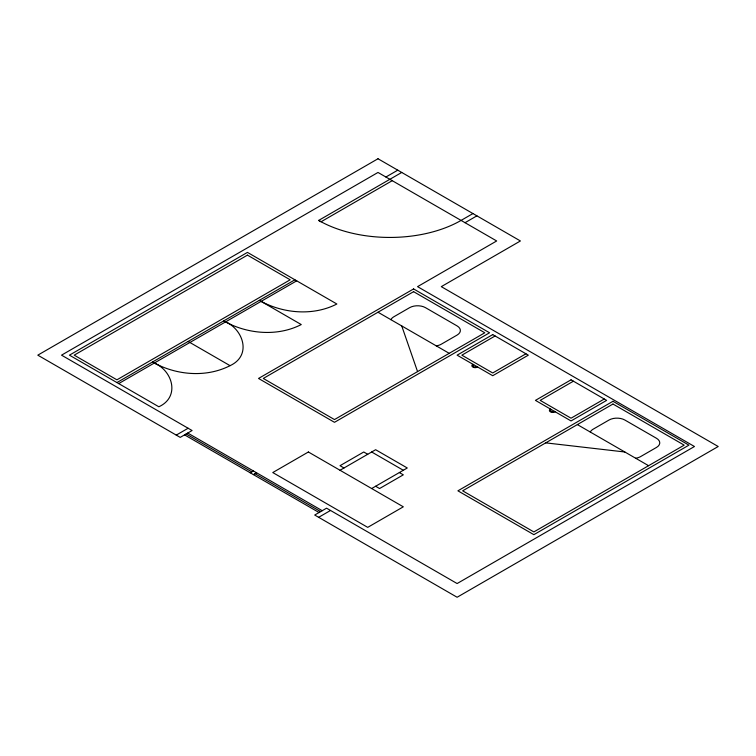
<?xml version="1.0" encoding="UTF-8"?>
<svg xmlns="http://www.w3.org/2000/svg" width="756" height="756" viewBox="0 0 756 756"><rect width="100%" height="100%" fill="white"/><g stroke="black" fill="none" stroke-linecap="round" stroke-linejoin="round"><path stroke-width="1.13" d="M152.523 362.011C175.638 375.231 206.01 377.981 230.051 365.668C252.466 355.32 243.054 328.302 223.719 320.903M385.91 177.017L397.779 170.166M392.241 180.675L321.035 221.782L318.663 220.412L401.738 172.453M116.915 382.564L294.925 279.796M118.701 383.594L296.711 280.826M472.944 213.561L461.075 220.412A100.699 58.136 0 0 1 318.663 220.412M465.025 222.699L476.894 215.847M176.252 435.097L188.121 428.246M250.227 472.784L253.392 470.95M253.392 474.607L256.558 472.784M495.095 335.976L461.859 355.159L492.723 372.973L525.949 353.789M340.02 470.27L375.628 449.716L407.276 467.983L371.668 488.537M318.663 517.312L330.533 510.461M573.417 381.194L540.19 400.378L571.045 418.2L604.271 399.007M545.728 442.865L624.843 451.993M261.113 301.379C283.982 313.608 313.428 316.046 336.864 304.006L247.458 252.391L69.448 355.159L158.845 406.775C180.117 397.108 172.954 370.865 154.3 363.041M225.505 321.933C248.374 334.161 277.83 336.609 301.257 324.56L259.327 300.349M577.376 424.589L648.582 465.696M378 312.228L449.206 353.335M188.121 341.457L230.051 365.668M371.668 451.993L403.317 470.27M367.718 454.28L363.759 451.993L340.02 465.696L343.98 467.983M399.357 472.557L403.317 474.834L379.578 488.537L375.628 486.259M187.724 433.037L322.226 510.697M186.146 433.953L251.814 471.867M254.97 473.691L320.639 511.604M184.559 434.87L319.06 512.521M401.738 325.93L417.558 371.602M590.304 432.054A11.189 6.464 0 0 1 593.195 429.162L609.024 420.024A11.189 6.464 0 0 1 624.843 420.024L656.491 438.291A11.189 6.464 0 0 1 656.491 447.429L640.663 456.567A11.189 6.464 0 0 1 635.654 458.24M436.278 345.87A11.189 6.464 0 0 0 441.296 344.197L457.115 335.059A11.189 6.464 0 0 0 457.115 325.93L425.467 307.654A11.189 6.464 0 0 0 409.648 307.654L393.819 316.792A11.189 6.464 0 0 0 390.928 319.684M554.403 411.358A2.24 1.295 0 0 1 551.19 411.387A2.24 1.295 0 0 1 551.237 409.535M555.216 411.803A3.355 1.937 0 0 1 550.396 411.85A3.355 1.937 0 0 1 550.472 409.062M476.866 366.594A2.24 1.295 0 0 1 473.653 366.622A2.24 1.295 0 0 1 473.71 364.77M477.688 367.038A3.355 1.937 0 0 1 472.859 367.085A3.355 1.937 0 0 1 472.944 364.297M378 158.751L37.8 355.159L180.211 437.384L192.081 430.533L61.538 355.159L378 172.453L496.673 240.966L417.558 286.647L694.462 446.512L457.115 583.547L326.573 508.183L314.704 515.034L457.115 597.249L718.2 446.512L441.296 286.647L520.412 240.966L378 158.751M247.458 255.131L74.192 355.159L116.915 379.824L290.181 279.796L247.458 255.131M413.598 288.934L258.533 378.454L334.483 422.311L489.557 332.782L413.598 288.934M413.598 291.674L263.277 378.454L334.483 419.571L484.804 332.782L413.598 291.674M492.723 334.606L457.115 355.159L492.723 375.713L528.321 355.159L492.723 334.606M308.382 451.993L272.774 472.557L367.718 527.367L403.317 506.813L308.382 451.993M571.045 379.824L535.437 400.378L571.045 420.941L606.643 400.378L571.045 379.824M612.974 401.294L457.909 490.824L533.859 534.672L688.924 445.142L612.974 401.294M612.974 404.035L462.653 490.824L533.859 531.931L684.18 445.142L612.974 404.035"/></g></svg>
